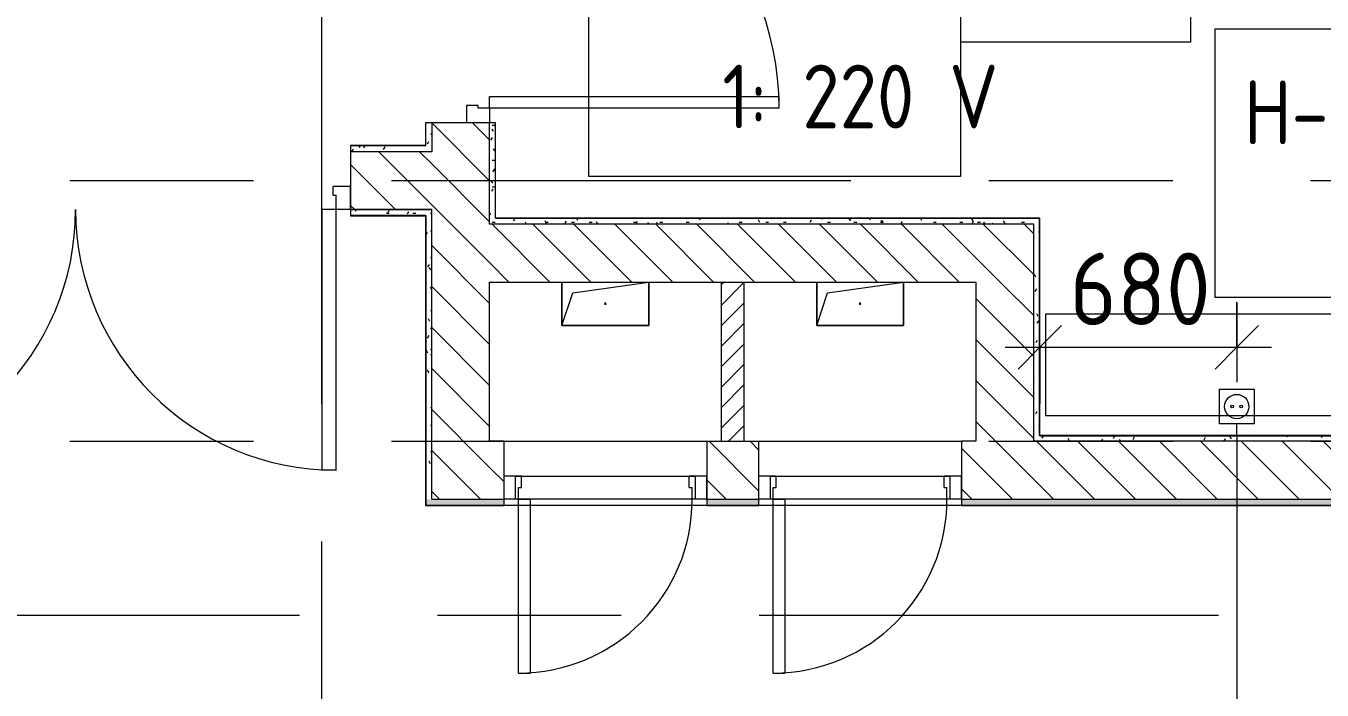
# Model space of a CAD drawing. Header units: millimetres. Extents: x -4185 to 186529, y -8553 to 29097.
# Drawn here: x 21188 to 25666, y 10241 to 12534 of the extents above; entities that cross this region are included whole.
import ezdxf

# ---------------------------------------------------------------- set-up
doc = ezdxf.new("R2010")
doc.units = ezdxf.units.MM
doc.linetypes.add('Осевая', pattern=[3175, 635, -476.25, 1587.5, -476.25])
for name, color, linetype, lineweight in [('A-ANNO-DIMS', 7, 'Continuous', 9), ('A-ANNO-DIMS-100', 7, 'Continuous', 9), ('A-DETL-GENF', 7, 'Continuous', 9), ('A-DOOR', 7, 'Continuous', 9), ('A-DOOR-1', 7, 'Continuous', 13), ('A-DOOR-FRAM', 7, 'Continuous', 13), ('A-DOOR-FRAM-1', 7, 'Continuous', 9), ('A-GENM', 7, 'Continuous', 9), ('A-WALL', 7, 'Continuous', 9), ('E-ELEC-FIXT-IDEN', 7, 'Continuous', 9), ('I-WALL', 7, 'Continuous', 9), ('Оси-2', 7, 'Осевая', 9), ('Электрические приборы', 7, 'Continuous', 9)]:
    doc.layers.add(name, color=color, linetype=linetype, lineweight=lineweight)
for name, color, linetype, lineweight, true_color in [('A-WALL-1', 7, 'Continuous', 9, 0x3c3c3c), ('A-WALL-FNSH-1', 7, 'Continuous', 9, 0x3c3c3c), ('I-FURN-1', 7, 'Continuous', 9, 0xf0f0f0), ('Оси розеток', 7, 'Continuous', 9, 0xff1e23)]:
    doc.layers.add(name, color=color, linetype=linetype, lineweight=lineweight, true_color=true_color)
doc.styles.add('GOST Common', font='GOST_Common.ttf', dxfattribs={"width": 0.9, "height": 220})
doc.styles.add('ISOCPEUR', font='isocpeur.ttf', dxfattribs={"width": 0.9, "height": 250})
doc.dimstyles.new('ISO-2_5_0_9К_БОЛЬШОЙ', dxfattribs={"dimscale": 304.8, "dimtxt": 248.995294, "dimasz": 0.492126, "dimexe": 0.393701, "dimexo": 0.984252, "dimgap": 0, "dimtad": 1, "dimdec": 0, "dimrnd": 10, "dimzin": 0, "dimdsep": 46, "dimtxsty": 'ISOCPEUR', "dimblk1": 'OBLIQUE', "dimblk2": 'OBLIQUE', "dimsah": 1, "dimcen": 0.09, "dimdle": 0.393701, "dimazin": 0, "dimtfac": 1, "dimtdec": 4, "dimtix": 1, "dimtmove": 0, "dimatfit": 3, "dimfxl": 1, "dimtvp": 1, "dimtolj": 1, "dimtzin": 0, "dimarcsym": 2})
pattern_1 = [(135, (0, 0), (-70.71068, -70.71068), [])]
pattern_2 = [(0, (0, 0), (121.92, 30.48), [10.058, -81.382, 10.058, -81.382, -487.68]), (0, (0, 0), (121.92, 30.48), [-182.88, 10.058, -172.822, 10.058, -81.382, -213.36]), (0, (0, 0), (121.92, 30.48), [-457.2, 10.058, -50.902, 10.058, -142.342]), (120, (45.72, 15.24), (-87.356454, 90.345817), [10.058, -81.382, 10.058, -81.382, -487.68]), (120, (45.72, 15.24), (-87.356454, 90.345817), [-182.88, 10.058, -172.822, 10.058, -81.382, -213.36]), (120, (45.72, 15.24), (-87.356454, 90.345817), [-457.2, 10.058, -50.902, 10.058, -142.342]), (240, (60.96, 76.2), (-34.563546, -120.825817), [10.058, -81.382, 10.058, -81.382, -487.68]), (240, (60.96, 76.2), (-34.563546, -120.825817), [-182.88, 10.058, -172.822, 10.058, -81.382, -213.36]), (240, (60.96, 76.2), (-34.563546, -120.825817), [-457.2, 10.058, -50.902, 10.058, -142.342])]

# ---------------------------------------------------------------- blocks, each defined once
blk = doc.blocks.new('110_Дверь_СКБ_2Ст - Д-10 1800x2100h_Актовый зал EI30-23435156-План размещения напольных электротехнических лючков и розеток 1 этажа в осях 1-12')
at = {"layer": 'A-DOOR'}
for centre, start, end in [((-887.5, 100), 0, 90), ((912.5, 100), 90, 180)]:
    blk.add_arc(centre, 900, start, end, dxfattribs=at)
at = {"layer": 'A-DOOR-1'}
for p, q in [((-887.5, 1000), (-837.5, 1000)), ((-887.5, 1000), (-887.5, 100)), ((-837.5, 100), (-837.5, 1000)), ((912.5, 1000), (862.5, 1000)), ((862.5, 100), (862.5, 1000)), ((912.5, 1000), (912.5, 100)), ((-887.5, 100), (-837.5, 100)), ((912.5, 100), (862.5, 100))]:
    blk.add_line(p, q, dxfattribs=at)
at = {"layer": 'A-DOOR-FRAM'}
for p, q in [((-937.5, 100), (-937.5, 20)), ((-937.5, 100), (-887.5, 100)), ((-887.5, 100), (-887.5, 50)), ((912.5, 100), (912.5, 50)), ((912.5, 100), (962.5, 100)), ((962.5, 100), (962.5, 20)), ((-877.5, 50), (-887.5, 50)), ((-877.5, 50), (-877.5, 20)), ((902.5, 50), (902.5, 20)), ((912.5, 50), (902.5, 50)), ((-937.5, 20), (-877.5, 20)), ((902.5, 20), (962.5, 20))]:
    blk.add_line(p, q, dxfattribs=at)
blk = doc.blocks.new('110_Дверь_СКБ_1Ст_Внутренняя1 - Д-4к_л_ 1100x2100h_кладовая-31838514-План размещения напольных электротехнических лючков и розеток 1 этажа в осях 1-12')
at = {"layer": 'A-DOOR'}
blk.add_arc((512.5, 100), 1000, 90, 180, dxfattribs=at)
at = {"layer": 'A-DOOR-1'}
for p, q in [((512.5, 1100), (472.5, 1100)), ((472.5, 100), (472.5, 1100)), ((512.5, 1100), (512.5, 100)), ((512.5, 100), (472.5, 100))]:
    blk.add_line(p, q, dxfattribs=at)
at = {"layer": 'A-DOOR-FRAM'}
for p, q in [((-537.5, 100), (-537.5, 20)), ((-537.5, 100), (-487.5, 100)), ((-487.5, 100), (-487.5, 60)), ((512.5, 100), (512.5, 60)), ((512.5, 100), (562.5, 100)), ((562.5, 100), (562.5, 20)), ((-477.5, 60), (-487.5, 60)), ((-477.5, 60), (-477.5, 20)), ((502.5, 60), (502.5, 20)), ((512.5, 60), (502.5, 60)), ((-537.5, 20), (-477.5, 20)), ((502.5, 20), (562.5, 20))]:
    blk.add_line(p, q, dxfattribs=at)
blk = doc.blocks.new('110_Дверь_СКБ_1Ст - д-18 700x2100h_Технический шкаф ЭОМ и СС-23257539-План размещения напольных электротехнических лючков и розеток 1 этажа в осях 1-12')
at = {"layer": 'A-DOOR'}
blk.add_arc((312.5, 100), 600, 90, 180, dxfattribs=at)
at = {"layer": 'A-DOOR-1'}
for p, q in [((312.5, 700), (272.5, 700)), ((272.5, 100), (272.5, 700)), ((312.5, 700), (312.5, 100)), ((312.5, 100), (272.5, 100))]:
    blk.add_line(p, q, dxfattribs=at)
at = {"layer": 'A-DOOR-FRAM'}
for p, q in [((-337.5, 100), (-337.5, 20)), ((-337.5, 100), (-287.5, 100)), ((-287.5, 100), (-287.5, 60)), ((312.5, 100), (312.5, 60)), ((312.5, 100), (362.5, 100)), ((362.5, 100), (362.5, 20)), ((-277.5, 60), (-287.5, 60)), ((-277.5, 60), (-277.5, 20)), ((302.5, 60), (302.5, 20)), ((312.5, 60), (302.5, 60)), ((-337.5, 20), (-277.5, 20)), ((302.5, 20), (362.5, 20))]:
    blk.add_line(p, q, dxfattribs=at)
at = {"layer": 'A-DOOR-FRAM-1'}
for p, q in [((-297.5, 20), (-297.5, 100)), ((-297.5, 100), (322.5, 100)), ((322.5, 100), (322.5, 20)), ((322.5, 20), (-297.5, 20))]:
    blk.add_line(p, q, dxfattribs=at)
blk = doc.blocks.new('GM_Отверстие прямоугольное _в плите_ - Отверстие-21620300-План размещения напольных электротехнических лючков и розеток 1 этажа в осях 1-12')
at = {"layer": 'A-GENM'}
for p, q in [((-150, -75), (-150, 75)), ((-150, 75), (-150, -75)), ((-112.5, 37.5), (150, 75)), ((150, 75), (150, -75)), ((150, -75), (150, 75)), ((-150, -75), (-112.5, 37.5)), ((150, -75), (-150, -75)), ((-150, -75), (150, -75))]:
    blk.add_line(p, q, dxfattribs=at)
for start, end in [(360, 180), (180, 360)]:
    blk.add_arc((0, 0), 2.5, start, end, dxfattribs=at)
blk = doc.blocks.new('Блок Розеток и Выключателей - Блок Розеток и Выключателей_SK1-27362739-План размещения напольных электротехнических лючков и розеток 1 этажа в осях 1-12')
at = {"layer": 'A-DETL-GENF'}
for p, q in [((-60, -40), (60, -40)), ((-60, -160), (-60, -40)), ((60, -40), (60, -160)), ((60, -160), (-60, -160))]:
    blk.add_line(p, q, dxfattribs=at)
for centre, radius in [((0, -100), 42), ((-15.6, -100), 4.8), ((15.6, -100), 4.8)]:
    blk.add_circle(centre, radius, dxfattribs=at)
at = {"layer": 'Оси розеток'}
blk.add_line((0, 0), (0, -40), dxfattribs=at)
blk = doc.blocks.new('Стол базовый прямоугольный - 3_2-25582691-План размещения напольных электротехнических лючков и розеток 1 этажа в осях 1-12')
at = {"layer": 'I-FURN-1'}
for p, q in [((600, 175), (-600, 175)), ((-600, 175), (-600, -175)), ((600, -175), (600, 175)), ((-600, -175), (600, -175))]:
    blk.add_line(p, q, dxfattribs=at)
blk = doc.blocks.new('DIMBLOCK35-План размещения напольных электротехнических лючков и розеток 1 этажа в осях 1-12')
at = {"layer": 'A-ANNO-DIMS-100'}
for p, q in [((25371.2, 11580), (25371.2, 11304.6)), ((25371.2, 11424.6), (25371.2, 11580)), ((24691, 11230.7), (24691, 11544.6)), ((24571, 11424.6), (25491.2, 11424.6)), ((24691, 11424.6), (24691, 11230.7))]:
    blk.add_line(p, q, dxfattribs=at)
at = {"layer": 'A-ANNO-DIMS-100', "lineweight": 20}
for p, q in [((24691, 11424.6), (24766, 11499.6)), ((25371.2, 11424.6), (25446.2, 11499.6)), ((24691, 11424.6), (24616, 11349.6)), ((25371.2, 11424.6), (25296.2, 11349.6))]:
    blk.add_line(p, q, dxfattribs=at)
at = {"layer": 'A-ANNO-DIMS-100', "color": 0, "insert": (24794.1, 11751.3), "char_height": 250, "width": 568.858, "attachment_point": 1, "line_spacing_factor": 1.149209, "style": 'ISOCPEUR'}
blk.add_mtext('680', dxfattribs=at)
blk = doc.blocks.new('_Oblique')
at = {"color": 0, "linetype": 'ByBlock', "lineweight": -2}
blk.add_line((-0.5, -0.5), (0.5, 0.5), dxfattribs=at)

msp = doc.modelspace()

# ---------------------------------------------------------------- hatches: boundary and pattern name
at = {"layer": 'I-WALL'}
h = msp.add_hatch(dxfattribs=at)
h.set_pattern_fill('FP_84', color=256, style=0, pattern_type=2)
h.set_pattern_definition(pattern_2)
h.paths.add_polyline_path([(22590, 12100), (22590, 12200), (22570, 12200), (22570, 12100)])
h.paths.add_polyline_path([(22570, 13300), (22590, 13300), (22590, 14580), (22570, 14580), (22570, 13433.5)])
h = msp.add_hatch(dxfattribs=at)
h.set_pattern_fill('FP_18', color=256, style=0, pattern_type=2)
h.set_pattern_definition(pattern_1)
h.paths.add_polyline_path([(22590, 10900), (22790, 10900), (22790, 12200), (22590, 12200), (22590, 11268.3)])
h.paths.add_polyline_path([(22790, 13300), (22790, 13780), (22590, 13780), (22590, 13300)])
h = msp.add_hatch(dxfattribs=at)
h.set_pattern_fill('FP_84', color=256, style=0, pattern_type=2)
h.set_pattern_definition(pattern_2)
h.paths.add_polyline_path([(22790, 11870), (22810, 11870), (22810, 12200), (22790, 12200), (22790, 11900)])
h.paths.add_polyline_path([(22790, 13300), (22810, 13300), (22810, 13780), (22790, 13780), (22790, 13433.5)])
h = msp.add_hatch(dxfattribs=at)
h.set_pattern_fill('FP_84', color=256, style=0, pattern_type=2)
h.set_pattern_definition(pattern_2)
h.paths.add_polyline_path([(22310, 12100), (22570, 12100), (22569.7, 12120), (22310, 12120)])
h.paths.add_polyline_path([(20410, 12100), (20410, 12120), (20210, 12120), (20210, 12100)])
h = msp.add_hatch(dxfattribs=at)
h.set_pattern_fill('FP_18', color=256, style=0, pattern_type=2)
h.set_pattern_definition(pattern_1)
h.paths.add_polyline_path([(22310, 11900), (22590, 11900), (22590, 12100), (22310, 12100)])
h.paths.add_polyline_path([(20410, 11900), (20410, 12100), (20210, 12100), (20210, 11900)])
h = msp.add_hatch(dxfattribs=at)
h.set_pattern_fill('FP_84', color=256, style=0, pattern_type=2)
h.set_pattern_definition(pattern_2)
h.paths.add_polyline_path([(22569, 11880), (22570, 11880), (22570, 11900), (22310, 11900), (22310, 11880), (22451.1, 11880)])
h.paths.add_polyline_path([(20410, 11880), (20410, 11900), (20220, 11900), (20220, 11880), (20224.7, 11880)])
h = msp.add_hatch(dxfattribs=at)
h.set_pattern_fill('FP_84', color=256, style=0, pattern_type=2)
h.set_pattern_definition(pattern_2)
h.paths.add_polyline_path([(22590, 10900), (22590, 11900), (22570, 11900), (22570, 10900)])
h = msp.add_hatch(dxfattribs=at)
h.set_pattern_fill('FP_84', color=256, style=0, pattern_type=2)
h.set_pattern_definition(pattern_2)
h.paths.add_polyline_path([(24670, 11850), (24670, 11870), (22790, 11870), (22790, 11850), (24470, 11850)])
h = msp.add_hatch(dxfattribs=at)
h.set_pattern_fill('FP_84', color=256, style=0, pattern_type=2)
h.set_pattern_definition(pattern_2)
h.paths.add_polyline_path([(24670, 11120), (24690, 11120), (24690, 11870), (24670, 11870), (24670, 11132)])
h = msp.add_hatch(dxfattribs=at)
h.set_pattern_fill('FP_18', color=256, style=0, pattern_type=2)
h.set_pattern_definition(pattern_1)
h.paths.add_polyline_path([(23590, 11650), (24670, 11650), (24670, 11850), (22790, 11850), (22790, 11650)])
h = msp.add_hatch(dxfattribs=at)
h.set_pattern_fill('FP_19', color=256, style=0, pattern_type=2)
h.set_pattern_definition([(45, (0, 0), (-35.35534, 35.35534), [])])
h.paths.add_polyline_path([(23590, 11100), (23670, 11100), (23670, 11650), (23590, 11650), (23590, 11268.3)])
h = msp.add_hatch(dxfattribs=at)
h.set_pattern_fill('FP_18', color=256, style=0, pattern_type=2)
h.set_pattern_definition(pattern_1)
h.paths.add_polyline_path([(24670, 11100), (24670, 11650), (24470, 11650), (24470, 11100)])
h = msp.add_hatch(dxfattribs=at)
h.set_pattern_fill('FP_84', color=256, style=0, pattern_type=2)
h.set_pattern_definition(pattern_2)
h.paths.add_polyline_path([(27017.3, 11100), (27090, 11100), (27090, 11120), (24670, 11120), (24670, 11100), (26017.3, 11100)])
h = msp.add_hatch(dxfattribs=at)
h.set_pattern_fill('FP_18', color=256, style=0, pattern_type=2)
h.set_pattern_definition(pattern_1)
h.paths.add_polyline_path([(27840, 10900), (27840, 11100), (24420, 11100), (24420, 10900), (27831, 10900)])
h.paths.add_polyline_path([(22840, 10900), (22840, 11100), (22790, 11100), (22790, 10900)])
h.paths.add_polyline_path([(23590, 10900), (23720, 10900), (23720, 11100), (23540, 11100), (23540, 10900)])
h = msp.add_hatch(dxfattribs=at)
h.set_pattern_fill('FP_84', color=256, style=0, pattern_type=2)
h.set_pattern_definition(pattern_2)
h.paths.add_polyline_path([(22590.4, 10880), (22840, 10880), (22840, 10900), (22570, 10900), (22570, 10880), (22590, 10880)])
h.paths.add_polyline_path([(28040, 10880), (28040, 10900), (24420, 10900), (24420, 10880), (27895, 10880)])
h.paths.add_polyline_path([(23720, 10880), (23720, 10900), (23540, 10900), (23540, 10880), (23670, 10880)])

# ---------------------------------------------------------------- linework, layer by layer
at = {"layer": 'A-WALL'}
for p, q in [((22570, 12120), (22570, 12200)), ((22590, 12200), (22590, 12100)), ((22810, 11870), (22810, 12200)), ((22570, 12120), (22310, 12120)), ((24690, 11120), (24690, 11870)), ((23540, 11100), (23720, 11100))]:
    msp.add_line(p, q, dxfattribs=at)
at = {"layer": 'A-WALL-1'}
for p, q in [((22810, 12200), (22570, 12200)), ((22790, 11850), (22790, 12200)), ((22310, 12120), (22310, 11900)), ((22590, 12100), (22310, 12100)), ((22310, 11900), (22590, 11900)), ((22590, 11900), (22310, 11900)), ((22310, 11900), (22310, 11880)), ((22569, 11880), (22570, 11880)), ((22570, 11880), (22570, 10880)), ((22590, 10900), (22590, 11900)), ((22811, 11870), (22810, 11870)), ((24670, 11850), (22790, 11850)), ((24670, 11100), (24670, 11850)), ((22790, 11650), (24470, 11650)), ((22790, 11100), (22790, 11650)), ((23590, 11650), (23590, 11100)), ((23670, 11100), (23670, 11650)), ((24470, 11650), (24470, 11100)), ((27070, 11120), (24690, 11120)), ((22840, 11100), (22790, 11100)), ((22840, 10880), (22840, 11100)), ((23540, 11100), (23540, 10880)), ((23720, 10880), (23720, 11100)), ((24470, 11100), (24420, 11100)), ((24420, 11100), (24420, 10880)), ((27090, 11100), (24670, 11100)), ((22590, 10900), (22840, 10900)), ((23540, 10900), (23720, 10900)), ((24420, 10900), (28040, 10900)), ((22570, 10880), (22840, 10880)), ((23540, 10880), (23720, 10880)), ((24420, 10880), (28060, 10880))]:
    msp.add_line(p, q, dxfattribs=at)
at = {"layer": 'A-WALL-FNSH-1'}
for p, q in [((22570, 12200), (22569, 12200)), ((22569, 12200), (22569, 12121)), ((22811, 12200), (22810, 12200)), ((22811, 11871), (22811, 12200)), ((22569, 12121), (22310, 12121)), ((22310, 12121), (22310, 12120)), ((22569, 11880), (22310, 11880)), ((22310, 11880), (22310, 11879)), ((22310, 11879), (22569, 11879)), ((22569, 11879), (22569, 10879)), ((24691, 11871), (22811, 11871)), ((22811, 11870), (24690, 11870)), ((24691, 11119), (24691, 11871)), ((24691, 11119), (27069, 11119)), ((22569, 10879), (22840, 10879)), ((22840, 10879), (22840, 10880)), ((23540, 10880), (23540, 10879)), ((23540, 10879), (23720, 10879)), ((23720, 10879), (23720, 10880)), ((24420, 10880), (24420, 10879)), ((24420, 10879), (28061, 10879))]:
    msp.add_line(p, q, dxfattribs=at)
at = {"layer": 'E-ELEC-FIXT-IDEN'}
for p, q in [((25211.2, 13600), (25211.2, 12477.9)), ((25211.2, 12477.9), (24416.8, 12477.9)), ((25371.2, 11120), (25371.2, 9431.4))]:
    msp.add_line(p, q, dxfattribs=at)
at = {"layer": 'E-ELEC-FIXT-IDEN', "flags": 128}
for points in [[(23133.2, 12941.9), (24416.8, 12941.9), (24416.8, 12013.9), (23133.2, 12013.9)], [(25296.6, 12524.1), (26580.2, 12524.1), (26580.2, 11596.1), (25296.6, 11596.1)]]:
    msp.add_lwpolyline(points, close=True, dxfattribs=at)
at = {"layer": 'I-WALL'}
for p, q in [((22840, 11100), (23540, 11100)), ((23720, 11100), (24420, 11100)), ((22880, 10900), (22840, 10900)), ((23540, 10900), (23500, 10900)), ((23760, 10900), (23720, 10900)), ((24420, 10900), (24380, 10900)), ((22840, 10880), (23540, 10880)), ((23540, 10879), (22840, 10879)), ((23720, 10880), (24420, 10880)), ((24420, 10879), (23720, 10879))]:
    msp.add_line(p, q, dxfattribs=at)
at = {"layer": 'Оси-2'}
for p, q in [((22210, 593.7), (22210, 24898.1)), ((-885.2, 12000), (35457, 12000)), ((-885.2, 11100), (36057, 11100)), ((384.8, 10500), (36057, 10500))]:
    msp.add_line(p, q, dxfattribs=at)

# ---------------------------------------------------------------- block references
at = {"layer": 'A-DOOR'}
for name, p, rotation in [('110_Дверь_СКБ_1Ст_Внутренняя1 - Д-4к_л_ 1100x2100h_кладовая-31838514-План размещения напольных электротехнических лючков и розеток 1 этажа в осях 1-12', (22690, 12762.5), 269.9999999999999), ('110_Дверь_СКБ_2Ст - Д-10 1800x2100h_Актовый зал EI30-23435156-План размещения напольных электротехнических лючков и розеток 1 этажа в осях 1-12', (21372.5, 12000), 180), ('110_Дверь_СКБ_1Ст - д-18 700x2100h_Технический шкаф ЭОМ и СС-23257539-План размещения напольных электротехнических лючков и розеток 1 этажа в осях 1-12', (23202.5, 11000), 180), ('110_Дверь_СКБ_1Ст - д-18 700x2100h_Технический шкаф ЭОМ и СС-23257539-План размещения напольных электротехнических лючков и розеток 1 этажа в осях 1-12', (24082.5, 11000), 180)]:
    msp.add_blockref(name, p, dxfattribs=dict(at, rotation=rotation))
at = {"layer": 'A-GENM'}
for p in [(23190, 11575), (24070, 11575)]:
    msp.add_blockref('GM_Отверстие прямоугольное _в плите_ - Отверстие-21620300-План размещения напольных электротехнических лючков и розеток 1 этажа в осях 1-12', p, dxfattribs=at)
at = {"layer": 'I-FURN-1', "rotation": 180}
msp.add_blockref('Стол базовый прямоугольный - 3_2-25582691-План размещения напольных электротехнических лючков и розеток 1 этажа в осях 1-12', (25310, 11363.9), dxfattribs=at)
at = {"layer": 'Электрические приборы', "rotation": 180}
msp.add_blockref('Блок Розеток и Выключателей - Блок Розеток и Выключателей_SK1-27362739-План размещения напольных электротехнических лючков и розеток 1 этажа в осях 1-12', (25371.2, 11120), dxfattribs=at)

# ---------------------------------------------------------------- texts
at = {"layer": 'E-ELEC-FIXT-IDEN', "char_height": 220, "attachment_point": 1, "style": 'GOST Common'}
for s, insert, width in [('   1: 220 V', (23233.2, 12400.4), 1291.519), ('H-800 ', (25396.6, 12346.4), 930.759)]:
    msp.add_mtext(s, dxfattribs=dict(at, insert=insert, width=width))

# ---------------------------------------------------------------- dimensions: what is measured, and where the dimension line sits
at = {"layer": 'A-ANNO-DIMS'}
dim = msp.add_linear_dim(base=(25371.2, 11424.6), p1=(24691, 11530.7), p2=(25371.2, 11280), dimstyle='ISO-2_5_0_9К_БОЛЬШОЙ', override={"dimpost": '<>', "dimfxl": 724.976977}, dxfattribs=at)
dim.commit()
dim.dimension.update_dxf_attribs({"geometry": 'DIMBLOCK35-План размещения напольных электротехнических лючков и розеток 1 этажа в осях 1-12', "text_midpoint": (25031.1, 11549.6)})

doc.saveas('drawing.dxf')
